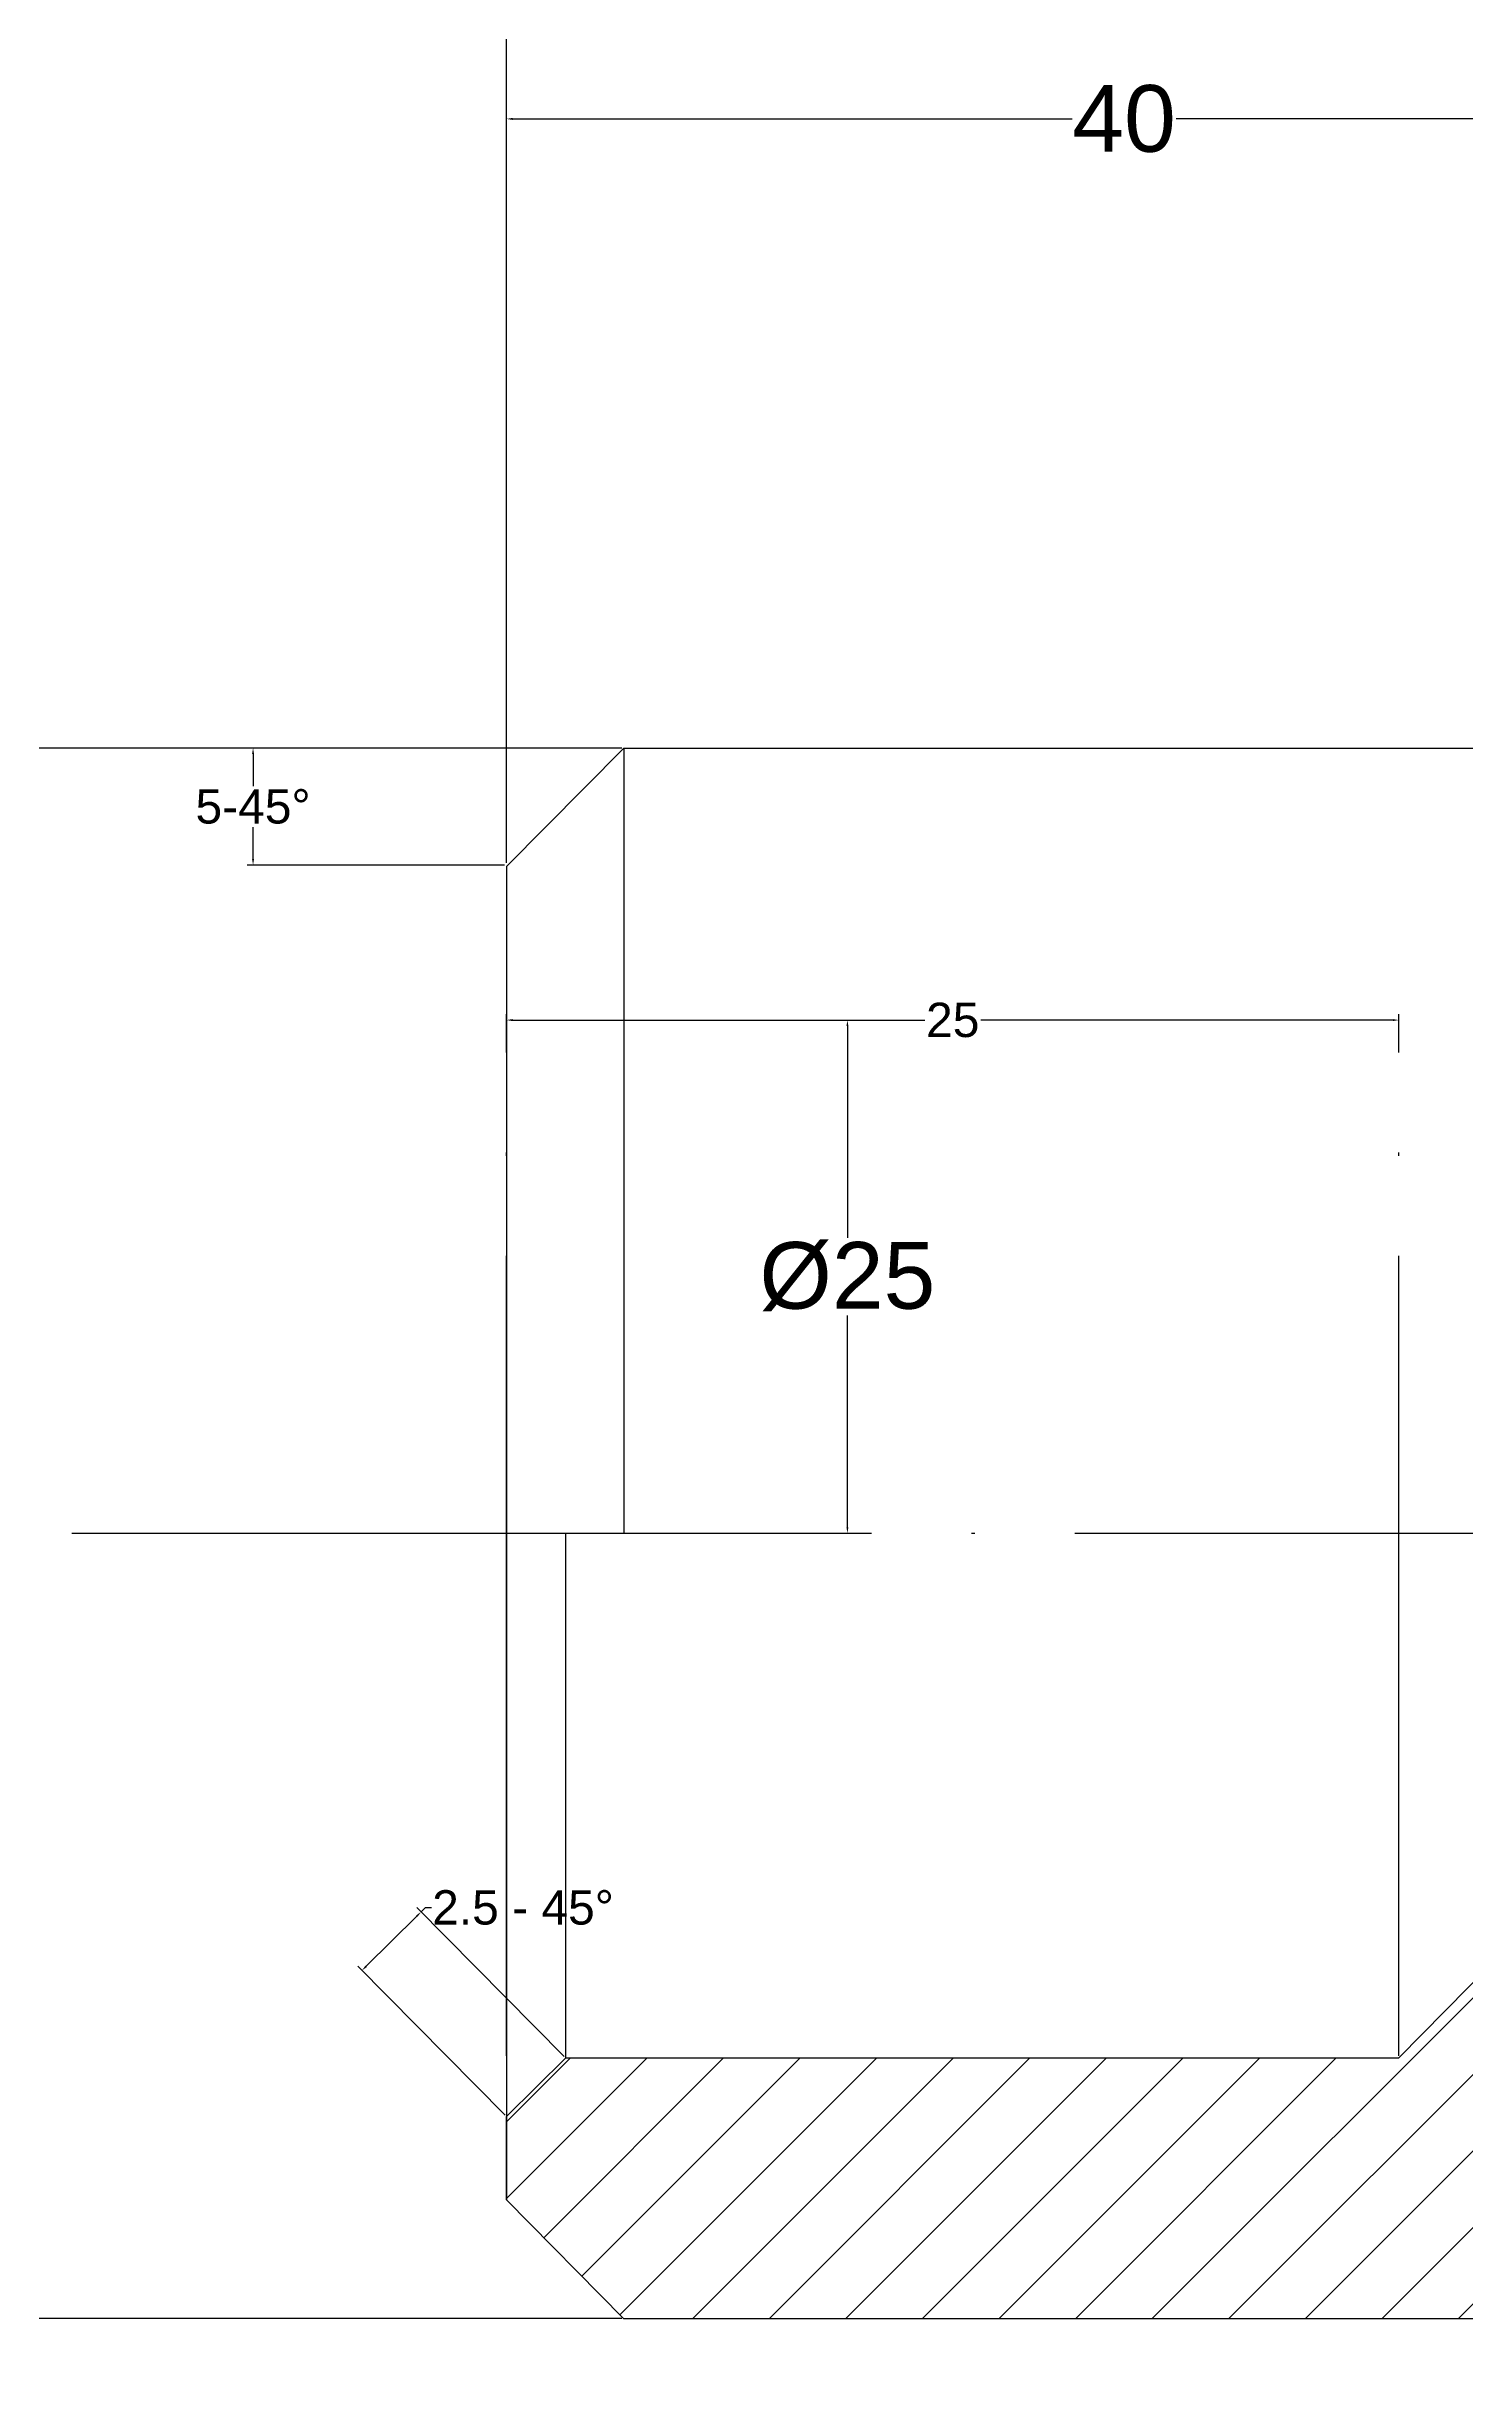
# Model space of a CAD drawing. Header units: inches. Extents: x 17 to 314, y 4 to 204.
# Drawn here: x 49.2 to 91.7, y 91.8 to 162 of the extents above; entities that cross this region are included whole.
import ezdxf

# ---------------------------------------------------------------- set-up
doc = ezdxf.new("R2010")
doc.units = ezdxf.units.IN
doc.header["$MEASUREMENT"] = 0
doc.linetypes.add('ACAD_ISO04W100', pattern=[30, 24, -3, 0, -3])
doc.styles.get("Standard").update_dxf_attribs({"font": 'arial.ttf'})
doc.dimstyles.get("Standard").update_dxf_attribs({"dimtxt": 0.18, "dimasz": 0.18, "dimexe": 0.18, "dimexo": 0.0625, "dimgap": 0.09, "dimtad": 0, "dimtih": 1, "dimtoh": 1, "dimdec": 4, "dimzin": 0, "dimdsep": 46, "dimtxsty": 'Standard', "dimcen": 0.09, "dimadec": 0, "dimazin": 0, "dimtfac": 1, "dimtdec": 4, "dimtofl": 0, "dimtmove": 0, "dimatfit": 3, "dimfxl": 1, "dimtolj": 1, "dimtzin": 0, "dimarcsym": 0})

# ---------------------------------------------------------------- blocks, each defined once
blk = doc.blocks.new('*D3')
at = {"color": 0, "lineweight": -2, "transparency": 16777216}
for p, q in [((66.429, 140.944), (37.256, 140.944)), ((37.436, 140.764), (37.436, 118.557)), ((37.436, 94.017), (37.436, 116.223)), ((66.429, 93.837), (37.256, 93.837))]:
    blk.add_line(p, q, dxfattribs=at)
at = {"color": 0, "transparency": 16777216}
for points in [[(37.406, 140.764), (37.466, 140.764), (37.436, 140.944)], [(37.406, 94.017), (37.466, 94.017), (37.436, 93.837)]]:
    blk.add_solid(points, dxfattribs=at)
at = {"layer": 'Defpoints', "color": 0, "transparency": 16777216}
for p in [(66.491, 140.944), (37.436, 93.837), (66.491, 93.837)]:
    blk.add_point(p, dxfattribs=at)
at = {"color": 0, "transparency": 16777216, "insert": (37.436, 117.39), "char_height": 0.18, "attachment_point": 5}
blk.add_mtext('\\A1;{\\H11.11111x;%%C50}', dxfattribs=at)
blk = doc.blocks.new('*D4')
at = {"color": 0, "lineweight": -2, "transparency": 16777216}
for p, q in [((64.701, 101.699), (60.279, 106.165)), ((60.405, 106.037), (60.533, 106.163)), ((60.533, 106.163), (60.713, 106.163)), ((58.757, 104.404), (60.277, 105.91)), ((62.925, 99.94), (58.502, 104.406))]:
    blk.add_line(p, q, dxfattribs=at)
at = {"color": 0, "transparency": 16777216}
for points in [[(60.256, 105.931), (60.298, 105.889), (60.405, 106.037)], [(58.736, 104.426), (58.778, 104.383), (58.629, 104.278)]]:
    blk.add_solid(points, dxfattribs=at)
at = {"layer": 'Defpoints', "color": 0, "transparency": 16777216}
for p in [(60.405, 106.037), (64.745, 101.654), (62.968, 99.895)]:
    blk.add_point(p, dxfattribs=at)
at = {"color": 0, "transparency": 16777216, "insert": (63.462, 106.163), "char_height": 0.18, "attachment_point": 5}
blk.add_mtext('\\A1;{\\H5.72222x;2.5 - 45%%D}', dxfattribs=at)
blk = doc.blocks.new('*D10')
at = {"color": 0, "linetype": 'ACAD_ISO04W100', "lineweight": -2, "transparency": 16777216}
for p, q in [((62.968, 101.717), (62.968, 132.965)), ((63.148, 132.785), (75.516, 132.785)), ((89.565, 132.785), (77.197, 132.785)), ((89.745, 101.717), (89.745, 132.965))]:
    blk.add_line(p, q, dxfattribs=at)
at = {"color": 0, "linetype": 'ACAD_ISO04W100', "transparency": 16777216}
for points in [[(63.148, 132.815), (63.148, 132.755), (62.968, 132.785)], [(89.565, 132.815), (89.565, 132.755), (89.745, 132.785)]]:
    blk.add_solid(points, dxfattribs=at)
at = {"layer": 'Defpoints', "color": 0, "linetype": 'ACAD_ISO04W100', "transparency": 16777216}
for p in [(62.968, 132.785), (62.968, 101.654), (89.745, 101.654)]:
    blk.add_point(p, dxfattribs=at)
at = {"color": 0, "linetype": 'ACAD_ISO04W100', "transparency": 16777216, "insert": (76.357, 132.785), "char_height": 0.18, "attachment_point": 5}
blk.add_mtext('\\A1;{\\H5.72222x;25}', dxfattribs=at)
blk = doc.blocks.new('*D11')
at = {"color": 0, "lineweight": -2, "transparency": 16777216}
for p, q in [((62.968, 137.498), (62.968, 191.607)), ((147.103, 137.538), (147.103, 191.607)), ((63.148, 191.427), (103.517, 191.427)), ((146.923, 191.427), (106.555, 191.427))]:
    blk.add_line(p, q, dxfattribs=at)
at = {"color": 0, "transparency": 16777216}
for points in [[(63.148, 191.457), (63.148, 191.397), (62.968, 191.427)], [(146.923, 191.457), (146.923, 191.397), (147.103, 191.427)]]:
    blk.add_solid(points, dxfattribs=at)
at = {"layer": 'Defpoints', "color": 0, "transparency": 16777216}
for p in [(147.103, 191.427), (62.968, 137.435), (147.103, 137.475)]:
    blk.add_point(p, dxfattribs=at)
at = {"color": 0, "transparency": 16777216, "insert": (105.036, 191.427), "char_height": 0.18, "attachment_point": 5}
blk.add_mtext('\\A1;{\\H11.11111x;90}', dxfattribs=at)
blk = doc.blocks.new('*D12')
at = {"color": 0, "lineweight": -2, "transparency": 16777216}
for p, q in [((62.968, 137.498), (62.968, 159.997)), ((100.029, 137.473), (100.029, 159.997)), ((63.148, 159.817), (79.939, 159.817)), ((99.849, 159.817), (83.058, 159.817))]:
    blk.add_line(p, q, dxfattribs=at)
at = {"color": 0, "transparency": 16777216}
for points in [[(63.148, 159.847), (63.148, 159.787), (62.968, 159.817)], [(99.849, 159.847), (99.849, 159.787), (100.029, 159.817)]]:
    blk.add_solid(points, dxfattribs=at)
at = {"layer": 'Defpoints', "color": 0, "transparency": 16777216}
for p in [(62.968, 159.817), (62.968, 137.435), (100.029, 137.41)]:
    blk.add_point(p, dxfattribs=at)
at = {"color": 0, "transparency": 16777216, "insert": (81.499, 159.817), "char_height": 0.18, "attachment_point": 5}
blk.add_mtext('\\A1;{\\H11.11111x;40}', dxfattribs=at)
blk = doc.blocks.new('*D14')
at = {"color": 0, "lineweight": -2, "transparency": 16777216}
for p, q in [((62.906, 140.944), (55.181, 140.944)), ((55.361, 140.764), (55.361, 139.803)), ((55.361, 137.615), (55.361, 138.576)), ((62.906, 137.435), (55.181, 137.435))]:
    blk.add_line(p, q, dxfattribs=at)
at = {"color": 0, "transparency": 16777216}
for points in [[(55.331, 140.764), (55.391, 140.764), (55.361, 140.944)], [(55.331, 137.615), (55.391, 137.615), (55.361, 137.435)]]:
    blk.add_solid(points, dxfattribs=at)
at = {"layer": 'Defpoints', "color": 0, "transparency": 16777216}
for p in [(55.361, 140.944), (62.968, 140.944), (62.968, 137.435)]:
    blk.add_point(p, dxfattribs=at)
at = {"color": 0, "transparency": 16777216, "insert": (55.361, 139.189), "char_height": 0.18, "attachment_point": 5}
blk.add_mtext('\\A1;{\\H5.72222x;5-45%%D}', dxfattribs=at)
blk = doc.blocks.new('*D18')
at = {"color": 0, "lineweight": -2, "transparency": 16777216}
for p, q in [((66.554, 132.785), (73.376, 132.785)), ((73.196, 132.605), (73.196, 126.257)), ((73.196, 117.575), (73.196, 123.923)), ((61.522, 117.395), (73.376, 117.395))]:
    blk.add_line(p, q, dxfattribs=at)
at = {"color": 0, "transparency": 16777216}
for points in [[(73.166, 132.605), (73.226, 132.605), (73.196, 132.785)], [(73.166, 117.575), (73.226, 117.575), (73.196, 117.395)]]:
    blk.add_solid(points, dxfattribs=at)
at = {"layer": 'Defpoints', "color": 0, "transparency": 16777216}
for p in [(66.491, 132.785), (73.196, 132.785), (61.459, 117.395)]:
    blk.add_point(p, dxfattribs=at)
at = {"color": 0, "transparency": 16777216, "insert": (73.196, 125.09), "char_height": 0.18, "attachment_point": 5}
blk.add_mtext('\\A1;{\\H11.11111x;%%C25}', dxfattribs=at)

msp = doc.modelspace()

# ---------------------------------------------------------------- hatches: boundary and pattern name
at = {"lineweight": 30, "transparency": 33554687}
h = msp.add_hatch(dxfattribs=at)
h.set_pattern_fill('ANSI31', color=256, scale=13)
h.paths.add_polyline_path([(147.11939, 103.42773), (145.358, 105.20175), (144.23582, 105.20122), (93.25024, 105.21978), (89.74491, 101.65429), (64.74491, 101.65429), (62.96849, 99.89523), (62.96849, 97.39523), (66.48095, 93.83677), (96.48095, 93.83677), (100.01452, 97.37427), (100.07671, 102.56017), (120.07671, 102.56017), (120.0857, 78.60578), (121.93409, 76.82281), (145.367, 76.75121), (147.13126, 78.49083)])

# ---------------------------------------------------------------- linework, layer by layer
at = {"lineweight": 30}
for p, q in [((62.96849, 137.39523), (66.49121, 140.94353)), ((66.49121, 140.94353), (96.49121, 140.94353)), ((66.49121, 140.94353), (66.49121, 117.39523)), ((62.96849, 137.39523), (62.96849, 97.39523)), ((64.74491, 101.65429), (64.74491, 117.39523)), ((89.74491, 101.65429), (93.25024, 105.21978)), ((62.96849, 99.89523), (64.74491, 101.65429)), ((64.74491, 101.65429), (89.74491, 101.65429)), ((62.96849, 97.39523), (62.96849, 99.89523)), ((62.96849, 97.39523), (66.48095, 93.83677)), ((66.48095, 93.83677), (96.48095, 93.83677))]:
    msp.add_line(p, q, dxfattribs=at)
at = {"color": 152, "linetype": 'ACAD_ISO04W100', "true_color": 0x2776bb}
msp.add_line((49.92078, 117.39523), (224.19236, 117.39523), dxfattribs=at)

# ---------------------------------------------------------------- dimensions: what is measured, and where the dimension line sits
at = {"color": 30, "true_color": 0xf26722}
for base, p1, p2, text, picture, middle in [((147.10318, 191.42662), (62.96849, 137.43529), (147.10318, 137.47534), '{\\H11.11111x;90}', '*D11', (105.03583, 191.42662)), ((62.96849, 159.81692), (100.0291, 137.41035), (62.96849, 137.43529), '{\\H11.11111x;40}', '*D12', (81.49879, 159.81692))]:
    dim = msp.add_linear_dim(base=base, p1=p1, p2=p2, text=text, dimstyle='Standard', dxfattribs=at)
    dim.commit()
    dim.dimension.update_dxf_attribs({"geometry": picture, "text_midpoint": middle})
for base, p1, p2, text, picture, middle in [((37.43603, 93.83677), (66.49121, 140.94353), (66.49121, 93.83677), '{\\H11.11111x;%%C50}', '*D3', (37.43603, 117.39015)), ((55.36085, 140.94353), (62.96849, 137.43529), (62.96849, 140.94353), '{\\H5.72222x;5-45%%D}', '*D14', (55.36085, 139.18941)), ((73.19596, 132.78544), (61.45904, 117.39523), (66.49121, 132.78544), '{\\H11.11111x;%%C25}', '*D18', (73.19596, 125.09033))]:
    dim = msp.add_linear_dim(base=base, p1=p1, p2=p2, angle=90, text=text, dimstyle='Standard', dxfattribs=at)
    dim.commit()
    dim.dimension.update_dxf_attribs({"geometry": picture, "text_midpoint": middle})
at = {"color": 30, "linetype": 'ACAD_ISO04W100', "true_color": 0xf26722}
dim = msp.add_linear_dim(base=(62.96849, 132.78544), p1=(89.74491, 101.65429), p2=(62.96849, 101.65429), text='{\\H5.72222x;25}', dimstyle='Standard', dxfattribs=at)
dim.commit()
dim.dimension.update_dxf_attribs({"geometry": '*D10', "text_midpoint": (76.3567, 132.78544)})
at = {"color": 30, "true_color": 0xf26722}
dim = msp.add_aligned_dim(p1=(62.96849, 99.89523), p2=(64.74491, 101.65429), distance=6.16751, text='{\\H5.72222x;2.5 - 45%%D}', dimstyle='Standard', dxfattribs=at)
dim.commit()
dim.dimension.update_dxf_attribs({"geometry": '*D4', "text_midpoint": (63.4618, 106.16339)})

doc.saveas('drawing.dxf')
